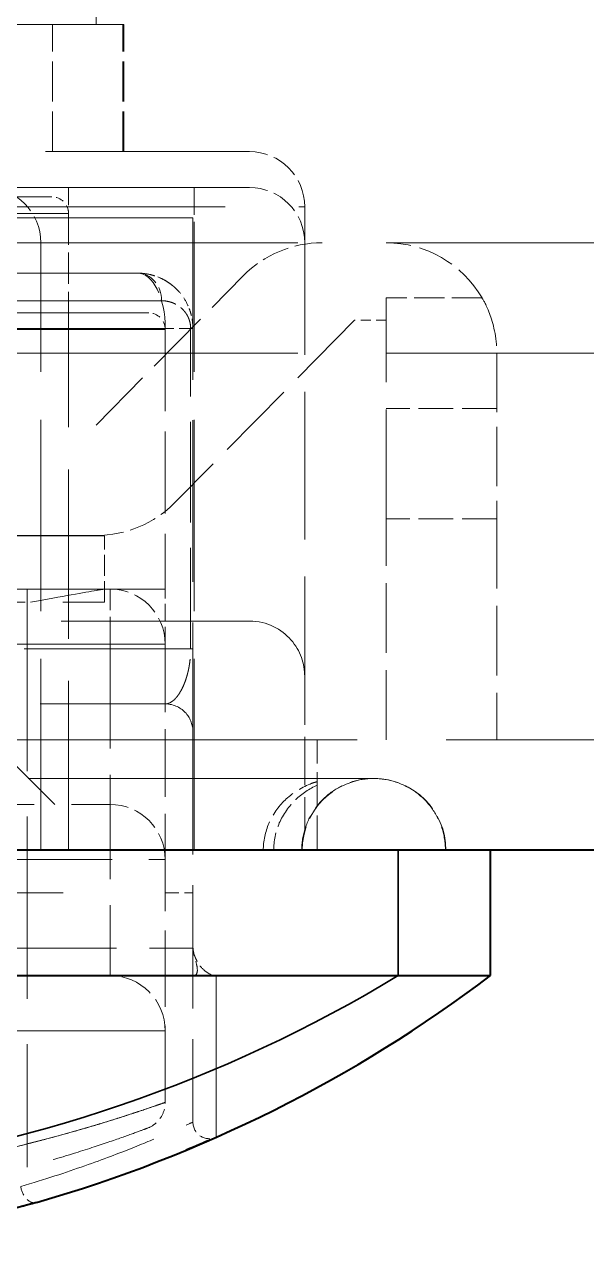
# Model space of a CAD drawing. Header units: millimetres. Extents: x 0 to 2523, y 0 to 1782.
# Drawn here: x 877.03 to 887.21, y 1395.55 to 1417.59 of the extents above; entities that cross this region are included whole.
import ezdxf

# ---------------------------------------------------------------- set-up
doc = ezdxf.new("R2010")
doc.units = ezdxf.units.MM
doc.header["$LTSCALE"] = 3
doc.linetypes.add('DASHED', pattern=[0.2067, 0.1654, -0.0413])
for name, color, linetype, lineweight in [('가려진 것(ISO)', 2, 'DASHED', 18), ('가려진 좁은 것(ISO)', 2, 'DASHED', 18), ('가시적인 것(ISO)', 3, 'Continuous', 40), ('가시적인 좁은 것(ISO)', 3, 'Continuous', 35)]:
    doc.layers.add(name, color=color, linetype=linetype, lineweight=lineweight)

msp = doc.modelspace()

# ---------------------------------------------------------------- linework, layer by layer
at = {"layer": '가려진 것(ISO)', "ltscale": 0.666544}
msp.add_line((878.3337, 1417.588), (878.3337, 1418.638), dxfattribs=at)
at = {"layer": '가려진 것(ISO)', "ltscale": 14.593666}
msp.add_line((878.8337, 1417.588), (865.8294, 1417.588), dxfattribs=at)
at = {"layer": '가려진 것(ISO)', "ltscale": 1.460167}
for p, q in [((877.5422, 1415.288), (877.5422, 1417.588)), ((878.8142, 1415.288), (878.8142, 1417.588)), ((878.8337, 1415.288), (878.8337, 1417.588))]:
    msp.add_line(p, q, dxfattribs=at)
at = {"layer": '가려진 것(ISO)', "ltscale": 7.442914}
msp.add_line((881.107, 1415.288), (875.3337, 1415.288), dxfattribs=at)
at = {"layer": '가려진 것(ISO)', "ltscale": 13.645111}
msp.add_line((881.107, 1414.638), (859.5604, 1414.638), dxfattribs=at)
at = {"layer": '가려진 것(ISO)', "ltscale": 12.159042}
msp.add_line((877.5337, 1414.4689), (863.1337, 1414.4689), dxfattribs=at)
at = {"layer": '가려진 것(ISO)', "ltscale": 1.142718}
msp.add_line((877.8337, 1414.1689), (877.8337, 1412.3689), dxfattribs=at)
at = {"layer": '가려진 것(ISO)', "ltscale": 5.39654}
msp.add_line((882.107, 1414.288), (882.107, 1405.788), dxfattribs=at)
at = {"layer": '가려진 것(ISO)', "ltscale": 12.349028}
msp.add_line((860.5837, 1414.088), (880.0837, 1414.088), dxfattribs=at)
at = {"layer": '가려진 것(ISO)', "ltscale": 5.904459}
msp.add_line((880.0837, 1414.088), (880.0837, 1404.788), dxfattribs=at)
at = {"layer": '가려진 것(ISO)', "ltscale": 12.901145}
for p, q in [((835.5837, 1413.638), (1091.5837, 1413.638)), ((835.5837, 1411.638), (1091.5837, 1411.638)), ((862.3337, 1410.338), (878.3337, 1410.338)), ((878.3337, 1408.338), (862.3337, 1408.338))]:
    msp.add_line(p, q, dxfattribs=at)
at = {"layer": '가려진 것(ISO)', "ltscale": 6.983788}
msp.add_line((877.3337, 1402.638), (877.3337, 1413.638), dxfattribs=at)
at = {"layer": '가려진 것(ISO)', "ltscale": 11.397629}
msp.add_line((861.5837, 1413.088), (879.0837, 1413.088), dxfattribs=at)
at = {"layer": '가려진 것(ISO)', "ltscale": 2.408897}
msp.add_line((878.3337, 1410.338), (880.9962, 1413.0414), dxfattribs=at)
at = {"layer": '가려진 것(ISO)', "ltscale": 0.001875}
msp.add_line((879.0837, 1413.088), (879.0861, 1413.088), dxfattribs=at)
at = {"layer": '가려진 것(ISO)', "ltscale": 3.989087}
msp.add_line((883.5837, 1408.638), (883.5837, 1412.638), dxfattribs=at)
at = {"layer": '가려진 것(ISO)', "ltscale": 1.099577}
msp.add_line((885.3158, 1412.638), (883.5837, 1412.638), dxfattribs=at)
at = {"layer": '가려진 것(ISO)', "ltscale": 15.114366}
msp.add_line((879.2837, 1412.3689), (861.3837, 1412.3689), dxfattribs=at)
at = {"layer": '가려진 것(ISO)', "ltscale": 2.940551}
msp.add_line((883.0087, 1412.2346), (879.7587, 1408.9346), dxfattribs=at)
at = {"layer": '가려진 것(ISO)', "ltscale": 0.364987}
msp.add_line((883.5837, 1412.2346), (883.0087, 1412.2346), dxfattribs=at)
at = {"layer": '가려진 것(ISO)', "ltscale": 2.983925}
msp.add_line((879.5837, 1412.0689), (879.5837, 1407.3689), dxfattribs=at)
at = {"layer": '가려진 것(ISO)', "ltscale": 2.153635}
msp.add_line((885.5837, 1411.638), (885.5837, 1408.638), dxfattribs=at)
at = {"layer": '가려진 것(ISO)', "ltscale": 1.269698}
for p, q in [((885.5837, 1410.638), (883.5837, 1410.638)), ((882.3337, 1402.638), (882.3337, 1404.638))]:
    msp.add_line(p, q, dxfattribs=at)
at = {"layer": '가려진 것(ISO)', "ltscale": 2.539495}
for p, q in [((883.5837, 1404.638), (883.5837, 1408.638)), ((885.5837, 1408.638), (885.5837, 1404.638))]:
    msp.add_line(p, q, dxfattribs=at)
at = {"layer": '가려진 것(ISO)', "ltscale": 5.473363}
for p, q in [((878.4837, 1408.3303), (874.3337, 1408.3303)), ((874.3337, 1407.1303), (878.4837, 1407.1303))]:
    msp.add_line(p, q, dxfattribs=at)
at = {"layer": '가려진 것(ISO)', "ltscale": 0.761779}
msp.add_line((878.4837, 1407.1303), (878.4837, 1408.3303), dxfattribs=at)
at = {"layer": '가려진 것(ISO)', "ltscale": 11.715744}
msp.add_line((879.5837, 1407.3689), (861.0837, 1407.3689), dxfattribs=at)
at = {"layer": '가려진 것(ISO)', "ltscale": 6.645207}
msp.add_line((877.0837, 1407.3689), (877.0837, 1396.9022), dxfattribs=at)
at = {"layer": '가려진 것(ISO)', "ltscale": 14.627704}
msp.add_line((859.5604, 1406.788), (881.107, 1406.788), dxfattribs=at)
at = {"layer": '가려진 것(ISO)', "ltscale": 2.918018}
msp.add_line((874.3337, 1406.7189), (877.5837, 1403.4689), dxfattribs=at)
at = {"layer": '가려진 것(ISO)', "ltscale": 2.476006}
msp.add_line((879.5837, 1406.3689), (879.5837, 1402.4689), dxfattribs=at)
at = {"layer": '가려진 것(ISO)', "ltscale": 1.765907}
msp.add_line((882.107, 1405.788), (882.107, 1403.0065), dxfattribs=at)
at = {"layer": '가려진 것(ISO)', "ltscale": 13.093872}
msp.add_line((861.0837, 1405.288), (879.5837, 1405.288), dxfattribs=at)
at = {"layer": '가려진 것(ISO)', "ltscale": 12.986021}
msp.add_line((1116.5837, 1404.638), (810.5837, 1404.638), dxfattribs=at)
at = {"layer": '가려진 것(ISO)', "ltscale": 4.48956}
msp.add_line((880.0837, 1404.788), (880.0837, 1397.7166), dxfattribs=at)
at = {"layer": '가려진 것(ISO)', "ltscale": 12.600935}
msp.add_line((883.3537, 1403.938), (857.3137, 1403.938), dxfattribs=at)
at = {"layer": '가려진 것(ISO)', "ltscale": 0.295767}
msp.add_line((883.3621, 1403.938), (883.3537, 1403.938), dxfattribs=at)
at = {"layer": '가려진 것(ISO)', "ltscale": 5.452487}
msp.add_line((874.5031, 1403.4689), (878.5837, 1403.4689), dxfattribs=at)
at = {"layer": '가려진 것(ISO)', "ltscale": 2.78993}
msp.add_line((879.5837, 1398.0745), (879.5837, 1402.4689), dxfattribs=at)
at = {"layer": '가려진 것(ISO)', "ltscale": 0.997197}
for centre in [(881.107, 1414.288), (876.3337, 1413.638), (881.107, 1413.638), (878.5837, 1406.3689), (878.5837, 1402.4689)]:
    msp.add_arc(centre, 1, 0, 90, dxfattribs=at)
at = {"layer": '가려진 것(ISO)', "ltscale": 0.299089}
for centre in [(877.5337, 1414.1689), (879.2837, 1412.0689)]:
    msp.add_arc(centre, 0.3, 0, 90, dxfattribs=at)
at = {"layer": '가려진 것(ISO)', "ltscale": 1.006889}
msp.add_arc((882.4211, 1411.638), 2, 90.00004, 135.43736, dxfattribs=at)
at = {"layer": '가려진 것(ISO)', "ltscale": 1.329628}
msp.add_arc((883.5837, 1411.638), 2, 30, 89.99996, dxfattribs=at)
at = {"layer": '가려진 것(ISO)', "ltscale": 1.00689}
msp.add_arc((878.3337, 1410.338), 2, 270, 315.43736, dxfattribs=at)
at = {"layer": '가려진 것(ISO)', "ltscale": 1.296386}
for start, end in [(90, 180), (0, 90)]:
    msp.add_arc((883.3621, 1402.638), 1.3, start, end, dxfattribs=at)
at = {"layer": '가려진 것(ISO)', "ltscale": 1.21262}
msp.add_arc((878.5837, 1399.3689), 1, 0, 90, dxfattribs=at)
at = {"layer": '가려진 것(ISO)', "ltscale": 0.378595}
msp.add_arc((880.3837, 1397.7166), 0.3, 180, 293.91653, dxfattribs=at)
at = {"layer": '가려진 것(ISO)', "ltscale": 0.163274}
msp.add_ellipse((880.3995, 1400.3689), major_axis=(0.3158, 0), ratio=0.00001, start_param=3.1416056, end_param=3.5468886, dxfattribs=at)
at = {"layer": '가려진 것(ISO)', "ltscale": 0.606404}
msp.add_open_spline([(879.7428, 1412.8401), (879.7305, 1412.8509), (879.7178, 1412.8615), (879.7046, 1412.8719), (879.676, 1412.8946), (879.6452, 1412.9164), (879.6121, 1412.937), (879.579, 1412.9576), (879.5436, 1412.977), (879.5055, 1412.9948), (879.4673, 1413.0125), (879.4266, 1413.0285), (879.3829, 1413.0422), (879.3393, 1413.0559), (879.2928, 1413.0672), (879.2429, 1413.0753), (879.1931, 1413.0833), (879.1399, 1413.088), (879.0837, 1413.088)], degree=3, knots=[0.63610826, 0.63610826, 0.63610826, 0.63610826, 0.66666667, 0.66666667, 0.66666667, 0.73333333, 0.73333333, 0.73333333, 0.8, 0.8, 0.8, 0.86666667, 0.86666667, 0.86666667, 0.93333333, 0.93333333, 0.93333333, 1, 1, 1, 1], dxfattribs=at)
at = {"layer": '가려진 것(ISO)', "ltscale": 0.416744}
msp.add_open_spline([(879.1481, 1413.086), (879.2913, 1413.0767), (879.4317, 1413.0367), (879.5766, 1412.9584), (879.5937, 1412.9484), (879.6106, 1412.938)], degree=3, knots=[0, 0, 0, 0, 0.057559558, 0.057559558, 0.065405946, 0.065405946, 0.065405946, 0.065405946], dxfattribs=at)
at = {"layer": '가려진 것(ISO)', "ltscale": 0.332304}
msp.add_open_spline([(879.7428, 1412.8401), (879.7932, 1412.7959), (879.8406, 1412.7455), (879.9283, 1412.6286), (879.9686, 1412.561), (880.0009, 1412.4866)], degree=3, knots=[0, 0, 0, 0, 0.025535917, 0.025535917, 0.052246038, 0.052246038, 0.052246038, 0.052246038], dxfattribs=at)
at = {"layer": '가려진 것(ISO)', "ltscale": 1.844594}
msp.add_open_spline([(885.3158, 1412.638), (885.3407, 1412.6005), (885.378, 1412.5442), (885.5163, 1412.1847), (885.5835, 1411.9346), (885.5837, 1411.638)], degree=3, knots=[-0.61266995, -0.61266995, -0.61266995, -0.61266995, -0.46636399, -0.46636399, -0.33262756, -0.33262756, -0.33262756, -0.33262756], dxfattribs=at)
at = {"layer": '가려진 것(ISO)', "ltscale": 0.2691}
msp.add_open_spline([(880.0837, 1412.088), (880.0837, 1412.1169), (880.0825, 1412.1453), (880.0801, 1412.1728), (880.0778, 1412.2004), (880.0744, 1412.2272), (880.0699, 1412.2537), (880.0655, 1412.2801), (880.06, 1412.3063), (880.0535, 1412.332), (880.047, 1412.3578), (880.0396, 1412.3831), (880.031, 1412.4086), (880.0223, 1412.4342), (880.0124, 1412.46), (880.001, 1412.4863), (880.001, 1412.4864), (880.0009, 1412.4865), (880.0009, 1412.4866)], degree=3, knots=[0, 0, 0, 0, 0.06666667, 0.06666667, 0.06666667, 0.13333333, 0.13333333, 0.13333333, 0.2, 0.2, 0.2, 0.26666667, 0.26666667, 0.26666667, 0.33333333, 0.33333333, 0.33333333, 0.33358734, 0.33358734, 0.33358734, 0.33358734], dxfattribs=at)
at = {"layer": '가려진 것(ISO)', "ltscale": 0.11017}
msp.add_open_spline([(880.0689, 1412.2597), (880.0786, 1412.2039), (880.0837, 1412.1458), (880.0837, 1412.088)], degree=3, dxfattribs=at)
at = {"layer": '가려진 것(ISO)', "ltscale": 2.994815}
msp.add_open_spline([(877.1437, 1407.1303), (877.728, 1407.2366), (878.1346, 1407.3072), (878.4327, 1407.3601), (878.4818, 1407.3689), (878.4837, 1407.3689)], degree=3, knots=[0, 0, 0, 0, 0.32069932, 0.32069932, 0.47314519, 0.47314519, 0.47314519, 0.47314519], dxfattribs=at)
at = {"layer": '가려진 것(ISO)', "ltscale": 3.177325}
msp.add_open_spline([(882.107, 1405.788), (882.107, 1406.0095), (882.0291, 1406.2534), (881.6885, 1406.6416), (881.4263, 1406.788), (881.107, 1406.788)], degree=3, knots=[-1.43309057, -1.43309057, -1.43309057, -1.43309057, -1.19562768, -1.19562768, -0.95816479, -0.95816479, -0.95816479, -0.95816479], dxfattribs=at)
at = {"layer": '가려진 것(ISO)', "ltscale": 2.020038}
msp.add_open_spline([(879.5837, 1405.288), (879.7421, 1405.288), (879.8739, 1405.2153), (880.0448, 1405.0209), (880.0837, 1404.8986), (880.0837, 1404.788)], degree=3, knots=[0.59163886, 0.59163886, 0.59163886, 0.59163886, 0.74189874, 0.74189874, 0.89215861, 0.89215861, 0.89215861, 0.89215861], dxfattribs=at)
at = {"layer": '가려진 것(ISO)', "ltscale": 1.076924}
msp.add_open_spline([(881.3567, 1402.638), (881.3567, 1402.7955), (881.3953, 1402.9805), (881.5216, 1403.2745), (881.6334, 1403.4344), (881.8714, 1403.6639), (882.0413, 1403.7727), (882.2403, 1403.8525), (882.2862, 1403.8684), (882.3337, 1403.8821)], degree=3, knots=[0.39500401, 0.39500401, 0.39500401, 0.39500401, 0.44224494, 0.44224494, 0.49101213, 0.49101213, 0.54144917, 0.54144917, 0.55531581, 0.55531581, 0.55531581, 0.55531581], dxfattribs=at)
at = {"layer": '가려진 것(ISO)', "ltscale": 0.952656}
msp.add_open_spline([(882.3337, 1403.8181), (882.1944, 1403.7563), (882.0501, 1403.6592), (881.8251, 1403.444), (881.7122, 1403.283), (881.584, 1402.9857), (881.5449, 1402.7979), (881.5449, 1402.638)], degree=3, knots=[0.25126608, 0.25126608, 0.25126608, 0.25126608, 0.29551489, 0.29551489, 0.34467575, 0.34467575, 0.39263826, 0.39263826, 0.39263826, 0.39263826], dxfattribs=at)
at = {"layer": '가려진 것(ISO)', "ltscale": 1.296841}
msp.add_open_spline([(882.0537, 1402.638), (882.0537, 1402.7747), (882.0755, 1402.911), (882.1176, 1403.0405), (882.1598, 1403.17), (882.2225, 1403.2927), (882.3022, 1403.4023), (882.3819, 1403.512), (882.4785, 1403.6088), (882.5881, 1403.6887), (882.6978, 1403.7686), (882.8205, 1403.8315), (882.9502, 1403.8738), (883.0799, 1403.9162), (883.2166, 1403.938), (883.3537, 1403.938)], degree=3, knots=[0, 0, 0, 0, 0.2, 0.2, 0.2, 0.4, 0.4, 0.4, 0.6, 0.6, 0.6, 0.8, 0.8, 0.8, 1, 1, 1, 1], dxfattribs=at)
at = {"layer": '가려진 것(ISO)', "ltscale": 1.296803}
msp.add_open_spline([(883.3537, 1403.938), (883.4908, 1403.938), (883.6275, 1403.9162), (883.7573, 1403.8738), (883.887, 1403.8315), (884.0097, 1403.7686), (884.1193, 1403.6887), (884.229, 1403.6088), (884.3256, 1403.512), (884.4053, 1403.4024), (884.485, 1403.2927), (884.5477, 1403.17), (884.5899, 1403.0405), (884.632, 1402.911), (884.6537, 1402.7747), (884.6537, 1402.638)], degree=3, knots=[0, 0, 0, 0, 0.2, 0.2, 0.2, 0.4, 0.4, 0.4, 0.6, 0.6, 0.6, 0.8, 0.8, 0.8, 1, 1, 1, 1], dxfattribs=at)
at = {"layer": '가려진 것(ISO)', "ltscale": 0.58425}
msp.add_open_spline([(880.1093, 1400.3689), (880.1262, 1400.3689), (880.1468, 1400.3839), (880.17, 1400.4568), (880.1631, 1400.5118), (880.1433, 1400.6051), (880.1281, 1400.6567), (880.1077, 1400.7353), (880.1011, 1400.7623), (880.0908, 1400.8155), (880.0866, 1400.842), (880.0848, 1400.8689)], degree=3, knots=[0.000001, 0.000001, 0.000001, 0.000001, 0.02448974, 0.02448974, 0.0544278, 0.0544278, 0.08463518, 0.08463518, 0.09880659, 0.09880659, 0.11135374, 0.11135374, 0.11135374, 0.11135374], dxfattribs=at)
at = {"layer": '가려진 것(ISO)', "ltscale": 0.513669}
msp.add_open_spline([(880.0848, 1400.8689), (880.0883, 1400.8177), (880.1009, 1400.7634), (880.1325, 1400.6821), (880.1449, 1400.6557), (880.1801, 1400.5919), (880.205, 1400.556), (880.273, 1400.4762), (880.3199, 1400.4361), (880.4163, 1400.3823), (880.4628, 1400.3689), (880.5054, 1400.3689)], degree=3, knots=[0.000001834, 0.000001834, 0.000001834, 0.000001834, 0.015415401, 0.015415401, 0.02328266, 0.02328266, 0.035523841, 0.035523841, 0.053895909, 0.053895909, 0.071218311, 0.071218311, 0.071218311, 0.071218311], dxfattribs=at)
at = {"layer": '가려진 것(ISO)', "ltscale": 0.383739}
msp.add_open_spline([(879.2605, 1397.6069), (879.3235, 1397.6307), (879.3804, 1397.6666), (879.4288, 1397.7128), (879.4772, 1397.7589), (879.5167, 1397.8156), (879.5433, 1397.8776), (879.5699, 1397.9397), (879.5837, 1398.0069), (879.5837, 1398.0745)], degree=3, knots=[0.00000003, 0.00000003, 0.00000003, 0.00000003, 0.33333333, 0.33333333, 0.33333333, 0.66666667, 0.66666667, 0.66666667, 1, 1, 1, 1], dxfattribs=at)
at = {"layer": '가려진 것(ISO)', "ltscale": 6.925572}
msp.add_open_spline([(873.3567, 1396.1716), (873.7873, 1396.2231), (874.2029, 1396.2839), (874.6028, 1396.3519), (875.0027, 1396.4199), (875.387, 1396.4951), (875.7499, 1396.5741), (876.1127, 1396.653), (876.4541, 1396.7356), (876.7699, 1396.8181), (877.0856, 1396.9005), (877.3758, 1396.9828), (877.6371, 1397.061), (877.8985, 1397.1392), (878.131, 1397.2133), (878.3332, 1397.2802), (878.5355, 1397.3471), (878.7074, 1397.4068), (878.8452, 1397.4556), (878.983, 1397.5044), (879.0867, 1397.5425), (879.1551, 1397.5677), (879.2235, 1397.593), (879.2567, 1397.6055), (879.2605, 1397.6069)], degree=3, knots=[0, 0, 0, 0, 0.125, 0.125, 0.125, 0.25, 0.25, 0.25, 0.375, 0.375, 0.375, 0.5, 0.5, 0.5, 0.625, 0.625, 0.625, 0.75, 0.75, 0.75, 0.875, 0.875, 0.875, 1, 1, 1, 1], dxfattribs=at)
at = {"layer": '가려진 것(ISO)', "ltscale": 0.01334}
msp.add_open_spline([(880.4873, 1397.435), (880.4904, 1397.4361), (880.4934, 1397.4373), (880.4979, 1397.4391), (880.4995, 1397.4398), (880.5018, 1397.4408), (880.5026, 1397.4411), (880.5035, 1397.4415), (880.5038, 1397.4416), (880.5041, 1397.4418), (880.5043, 1397.4419), (880.5047, 1397.442), (880.5049, 1397.4421), (880.5052, 1397.4422), (880.5053, 1397.4423), (880.5054, 1397.4423)], degree=3, knots=[0, 0, 0, 0, 0.0009744951, 0.0009744951, 0.0014672886, 0.0014672886, 0.0017285839, 0.0017285839, 0.0018084557, 0.0018084557, 0.0018762776, 0.0018762776, 0.0019903639, 0.0019903639, 0.0021149523, 0.0021149523, 0.0021149523, 0.0021149523], dxfattribs=at)
at = {"layer": '가려진 것(ISO)', "ltscale": 1.095966}
msp.add_open_spline([(878.4706, 1396.6441), (878.1302, 1396.5274), (877.7516, 1396.4058), (877.3417, 1396.2866)], degree=3, dxfattribs=at)
at = {"layer": '가려진 좁은 것(ISO)', "ltscale": 0.641886}
msp.add_line((877.8337, 1414.638), (877.8337, 1414.1689), dxfattribs=at)
at = {"layer": '가려진 좁은 것(ISO)', "ltscale": 0.997197}
for p, q in [((880.107, 1414.638), (880.107, 1413.638)), ((878.5837, 1406.3689), (878.5837, 1407.3689))]:
    msp.add_line(p, q, dxfattribs=at)
at = {"layer": '가려진 좁은 것(ISO)', "ltscale": 12.665669}
msp.add_line((877.8337, 1414.1689), (862.8337, 1414.1689), dxfattribs=at)
at = {"layer": '가려진 좁은 것(ISO)', "ltscale": 10.747838}
msp.add_line((875.3337, 1414.288), (882.107, 1414.288), dxfattribs=at)
at = {"layer": '가려진 좁은 것(ISO)', "ltscale": 6.983788}
msp.add_line((880.107, 1402.638), (880.107, 1413.638), dxfattribs=at)
at = {"layer": '가려진 좁은 것(ISO)', "ltscale": 11.963363}
msp.add_line((861.1494, 1412.588), (879.5181, 1412.588), dxfattribs=at)
at = {"layer": '가려진 좁은 것(ISO)', "ltscale": 6.178022}
msp.add_line((877.8337, 1402.638), (877.8337, 1412.3689), dxfattribs=at)
at = {"layer": '가려진 좁은 것(ISO)', "ltscale": 14.916949}
for p, q in [((879.5837, 1412.088), (861.0837, 1412.088)), ((861.0837, 1401.8689), (879.5837, 1401.8689))]:
    msp.add_line(p, q, dxfattribs=at)
at = {"layer": '가려진 좁은 것(ISO)', "ltscale": 11.715744}
for p, q in [((879.5837, 1412.0689), (861.0837, 1412.0689)), ((879.5837, 1406.3689), (861.0837, 1406.3689)), ((879.5837, 1399.3689), (861.0837, 1399.3689))]:
    msp.add_line(p, q, dxfattribs=at)
at = {"layer": '가려진 좁은 것(ISO)', "ltscale": 0.012046}
msp.add_line((879.5837, 1412.0689), (879.5837, 1412.088), dxfattribs=at)
at = {"layer": '가려진 좁은 것(ISO)', "ltscale": 3.682313}
msp.add_line((880.0429, 1406.288), (880.0429, 1412.088), dxfattribs=at)
at = {"layer": '가려진 좁은 것(ISO)', "ltscale": 1.269698}
msp.add_line((885.5837, 1408.638), (883.5837, 1408.638), dxfattribs=at)
at = {"layer": '가려진 좁은 것(ISO)', "ltscale": 0.634799}
msp.add_line((879.5837, 1406.3689), (879.5837, 1407.3689), dxfattribs=at)
at = {"layer": '가려진 좁은 것(ISO)', "ltscale": 13.227976}
msp.add_line((860.6246, 1406.288), (880.0429, 1406.288), dxfattribs=at)
at = {"layer": '가려진 좁은 것(ISO)', "ltscale": 3.809293}
msp.add_line((878.5837, 1406.3689), (878.5837, 1400.3689), dxfattribs=at)
at = {"layer": '가려진 좁은 것(ISO)', "ltscale": 0.129137}
msp.add_line((880.0837, 1406.288), (880.0429, 1406.288), dxfattribs=at)
at = {"layer": '가려진 좁은 것(ISO)', "ltscale": 5.401114}
msp.add_line((875.9398, 1402.4689), (879.5837, 1402.4689), dxfattribs=at)
at = {"layer": '가려진 좁은 것(ISO)', "ltscale": 0.498548}
msp.add_line((879.5837, 1401.8689), (880.0837, 1401.8689), dxfattribs=at)
at = {"layer": '가려진 좁은 것(ISO)', "ltscale": 7.355735}
msp.add_line((880.5054, 1397.4423), (880.5054, 1400.3689), dxfattribs=at)
at = {"layer": '가려진 좁은 것(ISO)', "ltscale": 0.498548}
for centre, major_axis, ratio, start_param, end_param in [((879.0837, 1412.588), (0, 0.5), 0.8686325, 4.712389, 6.2831853), ((879.5837, 1412.088), (0.5, 0), 0.0000128, 0, 1.5707962)]:
    msp.add_ellipse(centre, major_axis=major_axis, ratio=ratio, start_param=start_param, end_param=end_param, dxfattribs=at)
at = {"layer": '가려진 좁은 것(ISO)', "ltscale": 1.056869}
msp.add_ellipse((879.0837, 1412.0879), major_axis=(0, 1.0001), ratio=0.5000004, start_param=4.712513, end_param=6.2831912, dxfattribs=at)
at = {"layer": '가려진 좁은 것(ISO)', "ltscale": 0.129137}
msp.add_ellipse((879.5837, 1412.088), major_axis=(0.5, 0), ratio=0.00001, start_param=6.2831535, end_param=6.6902671, dxfattribs=at)
at = {"layer": '가려진 좁은 것(ISO)', "ltscale": 0.335054}
msp.add_ellipse((877.1721, 1396.5499), major_axis=(0.0828, -0.2884), ratio=0.6658707, start_param=4.5235686, end_param=6.2831853, dxfattribs=at)
at = {"layer": '가려진 좁은 것(ISO)', "ltscale": 0.865119}
msp.add_open_spline([(880.0429, 1412.088), (880.0429, 1412.1025), (880.0422, 1412.1167), (880.041, 1412.1304), (880.0398, 1412.1442), (880.038, 1412.1576), (880.0356, 1412.1708), (880.0333, 1412.1841), (880.0304, 1412.1972), (880.027, 1412.21), (880.0236, 1412.2229), (880.0197, 1412.2355), (880.0152, 1412.2483), (880.0106, 1412.2611), (880.0054, 1412.274), (879.9995, 1412.2872), (879.9935, 1412.3003), (879.9867, 1412.3137), (879.979, 1412.3271), (879.9713, 1412.3406), (879.9627, 1412.3542), (879.9532, 1412.3676), (879.9437, 1412.3809), (879.9334, 1412.3942), (879.9222, 1412.407), (879.911, 1412.4199), (879.8989, 1412.4325), (879.8859, 1412.4446), (879.8729, 1412.4568), (879.859, 1412.4686), (879.8439, 1412.48), (879.8289, 1412.4913), (879.8127, 1412.5022), (879.7954, 1412.5125), (879.778, 1412.5228), (879.7594, 1412.5325), (879.7394, 1412.5414), (879.7194, 1412.5503), (879.698, 1412.5583), (879.6751, 1412.5651), (879.6522, 1412.572), (879.6277, 1412.5776), (879.6016, 1412.5816), (879.5755, 1412.5857), (879.5477, 1412.588), (879.5181, 1412.588)], degree=3, knots=[0, 0, 0, 0, 0.0666667, 0.0666667, 0.0666667, 0.1333333, 0.1333333, 0.1333333, 0.2, 0.2, 0.2, 0.2666667, 0.2666667, 0.2666667, 0.3333333, 0.3333333, 0.3333333, 0.4, 0.4, 0.4, 0.4666667, 0.4666667, 0.4666667, 0.5333333, 0.5333333, 0.5333333, 0.6, 0.6, 0.6, 0.6666667, 0.6666667, 0.6666667, 0.7333333, 0.7333333, 0.7333333, 0.8, 0.8, 0.8, 0.8666667, 0.8666667, 0.8666667, 0.9333333, 0.9333333, 0.9333333, 1, 1, 1, 1], dxfattribs=at)
at = {"layer": '가려진 좁은 것(ISO)', "ltscale": 1.983279}
msp.add_open_spline([(879.5837, 1405.288), (879.6031, 1405.288), (879.6217, 1405.2915), (879.6394, 1405.2974), (879.6571, 1405.3033), (879.6739, 1405.3116), (879.69, 1405.3216), (879.7062, 1405.3317), (879.7216, 1405.3435), (879.7364, 1405.3566), (879.7511, 1405.3697), (879.7651, 1405.384), (879.7783, 1405.3991), (879.7915, 1405.4141), (879.8039, 1405.4299), (879.8156, 1405.4461), (879.8272, 1405.4622), (879.8381, 1405.4787), (879.8483, 1405.4953), (879.8584, 1405.5119), (879.868, 1405.5287), (879.8769, 1405.5456), (879.8858, 1405.5624), (879.8942, 1405.5792), (879.902, 1405.5961), (879.9099, 1405.6129), (879.9172, 1405.6296), (879.9241, 1405.6463), (879.931, 1405.663), (879.9374, 1405.6796), (879.9434, 1405.6962), (879.9495, 1405.7127), (879.9552, 1405.7292), (879.9605, 1405.7456), (879.9658, 1405.7619), (879.9708, 1405.7782), (879.9755, 1405.7945), (879.9801, 1405.8107), (879.9845, 1405.8268), (879.9885, 1405.8427), (879.9926, 1405.8587), (879.9964, 1405.8745), (879.9998, 1405.8901), (880.0033, 1405.9056), (880.0065, 1405.9209), (880.0094, 1405.9361), (880.0124, 1405.9512), (880.0151, 1405.9663), (880.0177, 1405.9819), (880.0203, 1405.9975), (880.0228, 1406.0136), (880.0252, 1406.0304), (880.0275, 1406.0471), (880.0297, 1406.0645), (880.0317, 1406.0828), (880.0337, 1406.1011), (880.0355, 1406.1203), (880.0372, 1406.141), (880.0388, 1406.1617), (880.0402, 1406.1838), (880.0412, 1406.2082), (880.0422, 1406.2327), (880.0429, 1406.2593), (880.0429, 1406.288)], degree=3, knots=[0, 0, 0, 0, 0.047619, 0.047619, 0.047619, 0.0952381, 0.0952381, 0.0952381, 0.1428571, 0.1428571, 0.1428571, 0.1904762, 0.1904762, 0.1904762, 0.2380952, 0.2380952, 0.2380952, 0.2857143, 0.2857143, 0.2857143, 0.3333333, 0.3333333, 0.3333333, 0.3809524, 0.3809524, 0.3809524, 0.4285714, 0.4285714, 0.4285714, 0.4761905, 0.4761905, 0.4761905, 0.5238095, 0.5238095, 0.5238095, 0.5714286, 0.5714286, 0.5714286, 0.6190476, 0.6190476, 0.6190476, 0.6666667, 0.6666667, 0.6666667, 0.7142857, 0.7142857, 0.7142857, 0.7619048, 0.7619048, 0.7619048, 0.8095238, 0.8095238, 0.8095238, 0.8571429, 0.8571429, 0.8571429, 0.9047619, 0.9047619, 0.9047619, 0.952381, 0.952381, 0.952381, 1, 1, 1, 1], dxfattribs=at)
at = {"layer": '가려진 좁은 것(ISO)', "ltscale": 4.808488}
msp.add_open_spline([(873.3338, 1400.8689), (873.5397, 1400.8689), (873.7449, 1400.8689), (873.9492, 1400.8689), (874.5679, 1400.8689), (875.1777, 1400.8689), (875.7726, 1400.8689), (876.3558, 1400.8689), (876.9249, 1400.8689), (877.4757, 1400.8689), (877.5632, 1400.8689), (877.6502, 1400.8689), (877.7367, 1400.8689), (878.1786, 1400.8689), (878.608, 1400.8689), (879.0229, 1400.8689), (879.278, 1400.8689), (879.5276, 1400.8689), (879.7712, 1400.8689), (879.8769, 1400.8689), (879.9814, 1400.8689), (880.0848, 1400.8689)], degree=3, knots=[0.00000121, 0.00000121, 0.00000121, 0.00000121, 0.08329846, 0.08329846, 0.08329846, 0.33567302, 0.33567302, 0.33567302, 0.58314297, 0.58314297, 0.58314297, 0.62242524, 0.62242524, 0.62242524, 0.82308864, 0.82308864, 0.82308864, 0.94647487, 0.94647487, 0.94647487, 1, 1, 1, 1], dxfattribs=at)
at = {"layer": '가려진 좁은 것(ISO)', "ltscale": 11.800974}
msp.add_open_spline([(879.5837, 1398.0745), (879.5837, 1398.0744), (879.5336, 1398.0566), (879.4317, 1398.0213), (879.3298, 1397.986), (879.1763, 1397.9332), (878.9707, 1397.8658), (878.765, 1397.7984), (878.5068, 1397.7165), (878.2014, 1397.6263), (877.8959, 1397.5361), (877.5431, 1397.4377), (877.1527, 1397.339), (876.7624, 1397.2403), (876.3346, 1397.1413), (875.8788, 1397.0487), (875.423, 1396.9561), (874.9392, 1396.8698), (874.4354, 1396.7949), (873.9317, 1396.7199), (873.4081, 1396.6563), (872.8709, 1396.6072), (872.3337, 1396.5582), (871.7829, 1396.5237), (871.226, 1396.5059), (870.6692, 1396.4881), (870.1064, 1396.487), (869.5469, 1396.5027), (868.9874, 1396.5185), (868.4312, 1396.5512), (867.8866, 1396.5992), (867.3419, 1396.6471), (866.8088, 1396.7103), (866.295, 1396.7856), (865.7812, 1396.8608), (865.2872, 1396.9482), (864.8301, 1397.0403), (864.373, 1397.1324), (863.9531, 1397.2293), (863.5864, 1397.321), (863.2197, 1397.4127), (862.9052, 1397.4991), (862.6393, 1397.5758), (862.3733, 1397.6525), (862.1553, 1397.7194), (861.9741, 1397.7766), (861.793, 1397.8338), (861.6488, 1397.8813), (861.533, 1397.92), (861.4172, 1397.9587), (861.3299, 1397.9887), (861.264, 1398.0115), (861.198, 1398.0344), (861.1534, 1398.0501), (861.1248, 1398.0601), (861.0962, 1398.0702), (861.0837, 1398.0746), (861.0837, 1398.0746)], degree=3, knots=[0, 0, 0, 0, 0.0526316, 0.0526316, 0.0526316, 0.1052632, 0.1052632, 0.1052632, 0.1578947, 0.1578947, 0.1578947, 0.2105263, 0.2105263, 0.2105263, 0.2631579, 0.2631579, 0.2631579, 0.3157895, 0.3157895, 0.3157895, 0.3684211, 0.3684211, 0.3684211, 0.4210526, 0.4210526, 0.4210526, 0.4736842, 0.4736842, 0.4736842, 0.5263158, 0.5263158, 0.5263158, 0.5789474, 0.5789474, 0.5789474, 0.6315789, 0.6315789, 0.6315789, 0.6842105, 0.6842105, 0.6842105, 0.7368421, 0.7368421, 0.7368421, 0.7894737, 0.7894737, 0.7894737, 0.8421053, 0.8421053, 0.8421053, 0.8947368, 0.8947368, 0.8947368, 0.9473684, 0.9473684, 0.9473684, 1, 1, 1, 1], dxfattribs=at)
at = {"layer": '가려진 좁은 것(ISO)', "ltscale": 11.800929}
msp.add_open_spline([(861.0837, 1398.0746), (861.0838, 1398.0746), (861.1334, 1398.0569), (861.2343, 1398.0218), (861.2358, 1398.0213), (861.2373, 1398.0208), (861.2388, 1398.0202), (861.3397, 1397.9852), (861.4903, 1397.9335), (861.6905, 1397.8679), (861.6966, 1397.8659), (861.7027, 1397.8639), (861.7089, 1397.8618), (861.909, 1397.7964), (862.1573, 1397.7177), (862.4483, 1397.6316), (862.4619, 1397.6276), (862.4754, 1397.6236), (862.4891, 1397.6195), (862.7796, 1397.5341), (863.1111, 1397.4417), (863.4756, 1397.3489), (863.4986, 1397.3431), (863.5217, 1397.3372), (863.5449, 1397.3314), (863.9077, 1397.2401), (864.302, 1397.1488), (864.7219, 1397.0623), (864.7556, 1397.0554), (864.7894, 1397.0485), (864.8234, 1397.0416), (865.2406, 1396.9574), (865.6823, 1396.8783), (866.1453, 1396.8079), (866.1905, 1396.8011), (866.2358, 1396.7943), (866.2814, 1396.7876), (866.741, 1396.7201), (867.2205, 1396.6615), (867.7133, 1396.615), (867.7703, 1396.6096), (867.8275, 1396.6044), (867.8848, 1396.5993), (868.3723, 1396.5564), (868.8719, 1396.5254), (869.3773, 1396.508), (869.4453, 1396.5057), (869.5134, 1396.5036), (869.5817, 1396.5018), (870.08, 1396.4884), (870.5834, 1396.4882), (871.0861, 1396.5018), (871.1635, 1396.5039), (871.2409, 1396.5063), (871.3182, 1396.509), (871.8121, 1396.5265), (872.3044, 1396.5571), (872.7887, 1396.5999), (872.8729, 1396.6073), (872.9569, 1396.6151), (873.0405, 1396.6232), (873.5136, 1396.6694), (873.9776, 1396.7269), (874.4252, 1396.7934), (874.5122, 1396.8063), (874.5985, 1396.8195), (874.6842, 1396.833), (875.1174, 1396.9015), (875.533, 1396.9778), (875.9236, 1397.0578), (876.0079, 1397.0751), (876.0911, 1397.0926), (876.1731, 1397.1101), (876.5458, 1397.1901), (876.8932, 1397.2727), (877.211, 1397.3538), (877.2867, 1397.3731), (877.3608, 1397.3924), (877.4332, 1397.4115), (877.7311, 1397.4902), (877.9998, 1397.5665), (878.2376, 1397.637), (878.2999, 1397.6555), (878.36, 1397.6736), (878.4181, 1397.6913), (878.6354, 1397.7574), (878.8228, 1397.8173), (878.9799, 1397.8688), (879.0249, 1397.8836), (879.0674, 1397.8977), (879.1074, 1397.911), (879.2445, 1397.9567), (879.3524, 1397.9938), (879.4309, 1398.021), (879.4552, 1398.0294), (879.4767, 1398.0369), (879.4953, 1398.0434), (879.554, 1398.064), (879.5837, 1398.0745), (879.5837, 1398.0746)], degree=3, knots=[0, 0, 0, 0, 0.0588235, 0.0588235, 0.0588235, 0.0597082, 0.0597082, 0.0597082, 0.1176471, 0.1176471, 0.1176471, 0.1194131, 0.1194131, 0.1194131, 0.1764706, 0.1764706, 0.1764706, 0.1791178, 0.1791178, 0.1791178, 0.2352941, 0.2352941, 0.2352941, 0.2388317, 0.2388317, 0.2388317, 0.2941176, 0.2941176, 0.2941176, 0.2985477, 0.2985477, 0.2985477, 0.3529412, 0.3529412, 0.3529412, 0.3582503, 0.3582503, 0.3582503, 0.4117647, 0.4117647, 0.4117647, 0.4179581, 0.4179581, 0.4179581, 0.4705882, 0.4705882, 0.4705882, 0.4776709, 0.4776709, 0.4776709, 0.5294118, 0.5294118, 0.5294118, 0.5373762, 0.5373762, 0.5373762, 0.5882353, 0.5882353, 0.5882353, 0.5970758, 0.5970758, 0.5970758, 0.6470588, 0.6470588, 0.6470588, 0.6567732, 0.6567732, 0.6567732, 0.7058824, 0.7058824, 0.7058824, 0.7164878, 0.7164878, 0.7164878, 0.7647059, 0.7647059, 0.7647059, 0.7762063, 0.7762063, 0.7762063, 0.8235294, 0.8235294, 0.8235294, 0.8359272, 0.8359272, 0.8359272, 0.8823529, 0.8823529, 0.8823529, 0.8956448, 0.8956448, 0.8956448, 0.9411765, 0.9411765, 0.9411765, 0.9553208, 0.9553208, 0.9553208, 1, 1, 1, 1], dxfattribs=at)
at = {"layer": '가려진 좁은 것(ISO)', "ltscale": 5.155984}
msp.add_open_spline([(876.968, 1396.5499), (877.406, 1396.6794), (877.7904, 1396.8069), (878.1251, 1396.925), (878.4598, 1397.0431), (878.7446, 1397.1519), (878.9829, 1397.2466), (879.2212, 1397.3414), (879.4141, 1397.422), (879.5721, 1397.4899), (879.7301, 1397.5579), (879.8539, 1397.613), (879.9428, 1397.6527), (880.0318, 1397.6924), (880.0837, 1397.7166), (880.0837, 1397.7166)], degree=3, knots=[0, 0, 0, 0, 0.2, 0.2, 0.2, 0.4, 0.4, 0.4, 0.6, 0.6, 0.6, 0.8, 0.8, 0.8, 1, 1, 1, 1], dxfattribs=at)
at = {"layer": '가시적인 것(ISO)'}
for p, q in [((1118.5837, 1402.638), (808.5837, 1402.638)), ((885.4712, 1400.3689), (885.4712, 1402.638))]:
    msp.add_line(p, q, dxfattribs=at)
msp.add_arc((870.3337, 1420.378), 25.09, 286.01284, 307.10854, dxfattribs=at)
for points, knots in [([(873.3337, 1400.3689), (873.7704, 1400.3689), (874.202, 1400.3689), (875.0512, 1400.3689), (875.4679, 1400.3689), (876.6936, 1400.3689), (877.4724, 1400.3689), (878.6947, 1400.3689), (879.1625, 1400.3689), (880.4979, 1400.3689), (881.2945, 1400.3689), (882.6935, 1400.3689), (883.2938, 1400.3689), (883.7973, 1400.3689)], [-1.4345196, -1.4345196, -1.4345196, -1.4345196, -1.3002693, -1.3002693, -1.1658564, -1.1658564, -0.8969451, -0.8969451, -0.7176518, -0.7176518, -0.3586651, -0.3586651, -0.000001, -0.000001, -0.000001, -0.000001]), ([(883.7973, 1400.3689), (884.0759, 1400.3689), (884.3202, 1400.3689), (884.7388, 1400.3689), (884.9133, 1400.3689), (885.3319, 1400.3689), (885.4155, 1400.3689), (885.4712, 1400.3689)], [-0.79365146, -0.79365146, -0.79365146, -0.79365146, -0.59526888, -0.59526888, -0.39685764, -0.39685764, -0.000001, -0.000001, -0.000001, -0.000001]), ([(877.2549, 1396.2615), (876.4274, 1396.0241), (875.4567, 1395.8236), (874.062, 1395.6311), (873.6983, 1395.5884), (873.3281, 1395.5524)], [0, 0, 0, 0, 0.34312454, 0.34312454, 0.45974379, 0.45974379, 0.45974379, 0.45974379])]:
    msp.add_open_spline(points, degree=3, knots=knots, dxfattribs=at)
msp.add_open_spline([(880.3759, 1397.3854), (880.2854, 1397.3458), (880.1465, 1397.2857), (879.9641, 1397.2099)], degree=3, dxfattribs=at)
at = {"layer": '가시적인 좁은 것(ISO)'}
msp.add_line((883.7973, 1400.3689), (883.7973, 1402.638), dxfattribs=at)
msp.add_ellipse((870.3337, 1420.5969), major_axis=(-25.09, 0), ratio=0.9554249, start_param=1.6906526, end_param=2.1372097, dxfattribs=at)
msp.add_open_spline([(873.3337, 1395.5535), (873.6157, 1395.581), (873.8974, 1395.6127), (874.178, 1395.6488), (874.3403, 1395.6697), (874.5023, 1395.6921), (874.6637, 1395.716), (875.0234, 1395.7693), (875.3803, 1395.8298), (875.7354, 1395.8994), (875.8151, 1395.915), (875.8946, 1395.9311), (875.9741, 1395.9476), (876.4077, 1396.0378), (876.8385, 1396.142), (877.2549, 1396.2615)], degree=3, knots=[0.00000793, 0.00000793, 0.00000793, 0.00000793, 0.21119499, 0.21119499, 0.21119499, 0.33333333, 0.33333333, 0.33333333, 0.60556696, 0.60556696, 0.60556696, 0.66666667, 0.66666667, 0.66666667, 0.99999999, 0.99999999, 0.99999999, 0.99999999], dxfattribs=at)

doc.saveas('drawing.dxf')
